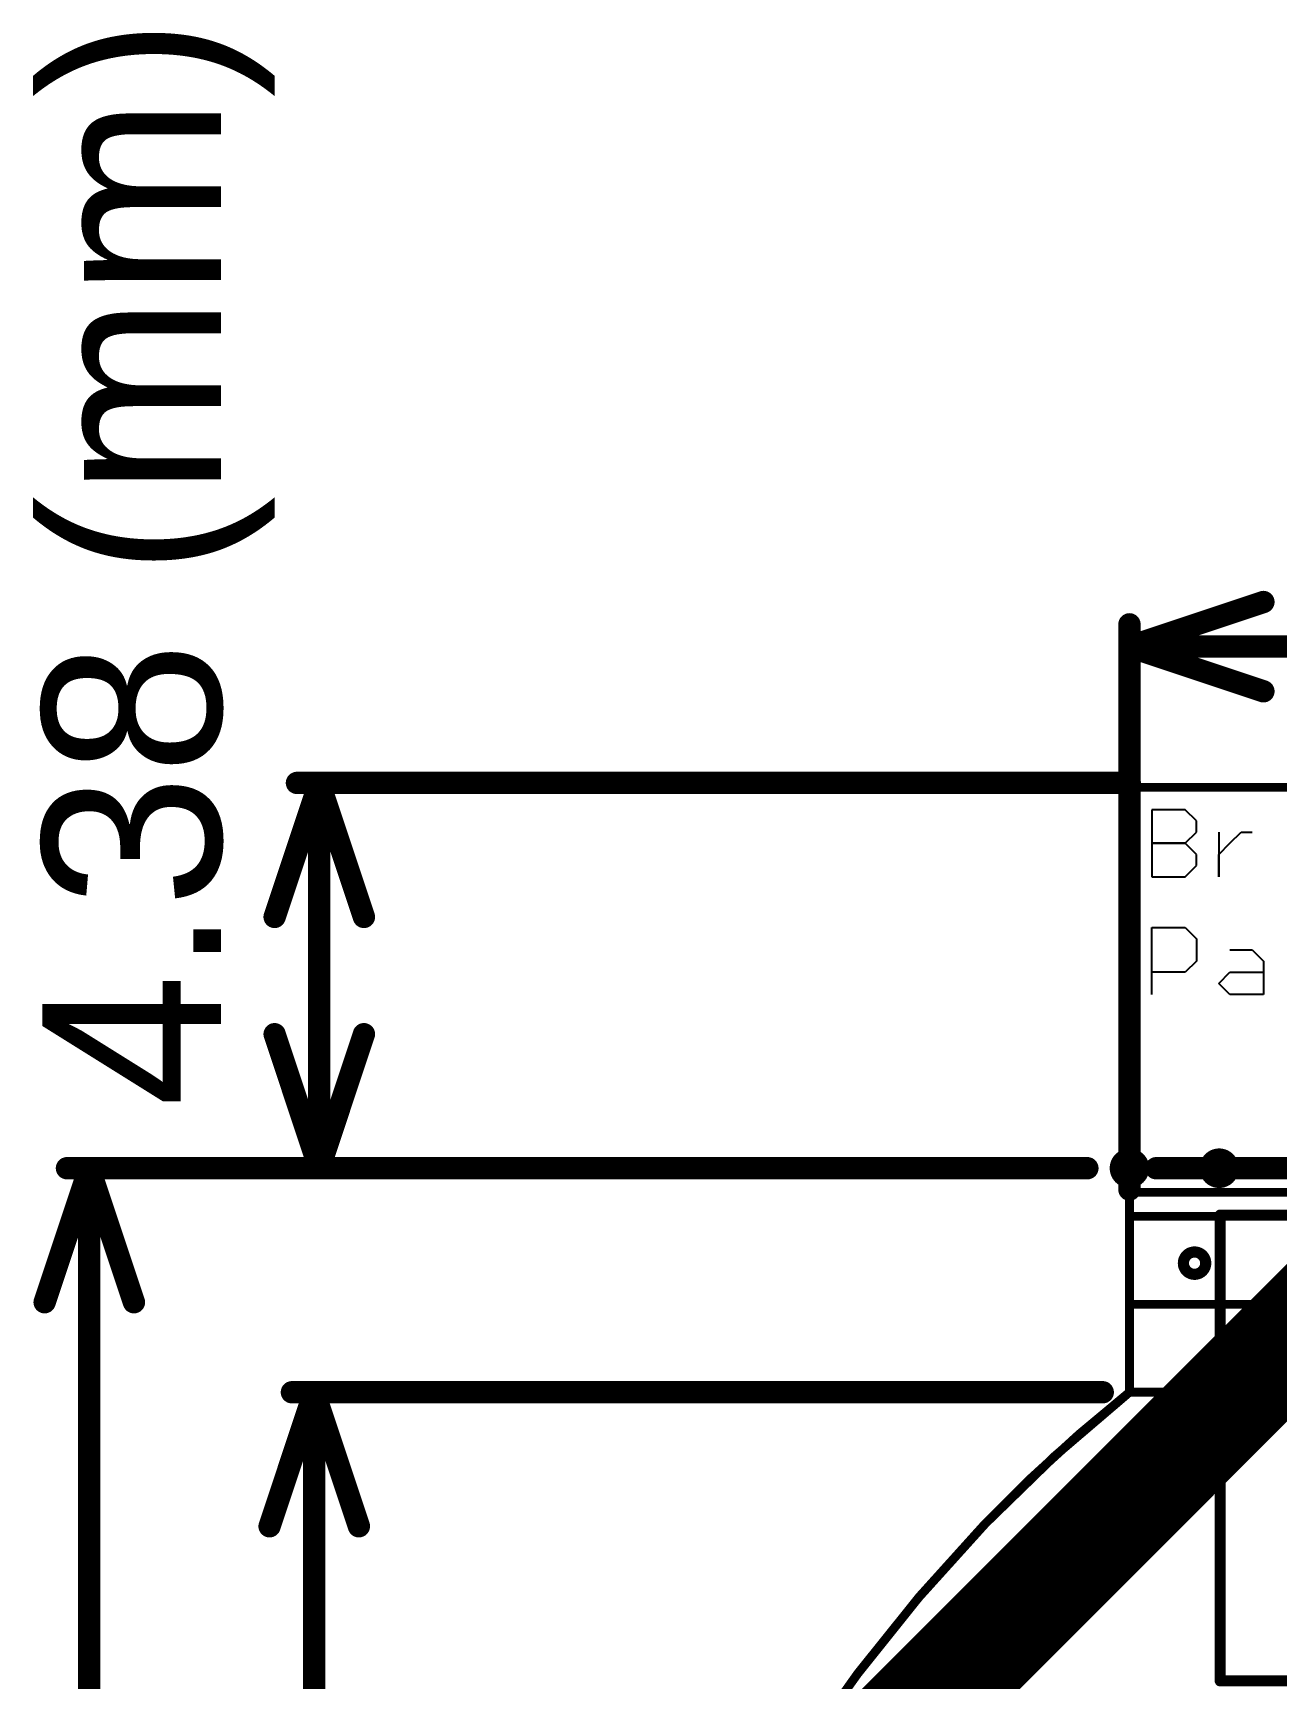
# Model space of a CAD drawing. Header units: millimetres. Extents: x 45.53 to 47.16, y 2.21 to 4.42.
# Drawn here: x 45.559 to 46.116, y 3.679 to 4.416 of the extents above; entities that cross this region are included whole.
import ezdxf

# ---------------------------------------------------------------- set-up
doc = ezdxf.new("R2010")
doc.units = ezdxf.units.MM
doc.header["$MEASUREMENT"] = 0
for name, color, linetype in [('BottomSolder', 6, 'Continuous'), ('Mechanical1', 6, 'Continuous'), ('Mechanical2', 216, 'Continuous'), ('PadHoleLayer', 156, 'Continuous'), ('TopLayer', 1, 'Continuous'), ('TopOverlay', 2, 'Continuous'), ('TopPaste', 8, 'Continuous'), ('TopSolder', 216, 'Continuous')]:
    doc.layers.add(name, color=color, linetype=linetype)

# ---------------------------------------------------------------- blocks, each defined once
blk = doc.blocks.new('PRO_OB_440_4')
at = {"layer": 'TopLayer'}
for points in [[(-0.10295, 0.18701), (-0.0439, 0.18701), (-0.10295, 0.23425), (-0.0439, 0.23425)], [(0.0439, 0.18701), (0.10295, 0.18701), (0.0439, 0.23425), (0.10295, 0.23425)], [(0.0439, 0.09882), (0.10295, 0.09882), (0.0439, 0.14921), (0.10295, 0.14921)], [(-0.10295, -0.23425), (-0.0439, -0.23425), (-0.10295, -0.18701), (-0.0439, -0.18701)]]:
    blk.add_solid(points, dxfattribs=at)
at = {"layer": 'TopOverlay'}
for points, const_width in [([(0.087, 0.325, 1), (0.077, 0.325, 1)], 0.005), ([(0.07575, 0.325, 1), (0.07825, 0.325, 1)], 0.0025), ([(0.08575, 0.325, 1), (0.08825, 0.325, 1)], 0.0025), ([(-0.10625, 0.3135, 1), (-0.10375, 0.3135, 1)], 0.0025), ([(-0.10625, 0.3135, 1), (-0.10375, 0.3135, 1)], 0.0025), ([(0.10225, 0.3135, 1), (0.10475, 0.3135, 1)], 0.0025), ([(0.10225, 0.3135, 1), (0.10475, 0.3135, 1)], 0.0025), ([(-0.10625, 0.265, 1), (-0.10375, 0.265, 1)], 0.0025), ([(0.10225, 0.255, 1), (0.10475, 0.255, 1)], 0.0025), ([(-0.10625, 0.1565, 1), (-0.10375, 0.1565, 1)], 0.0025), ([(0.10125, 0.08, 1), (0.10375, 0.08, 1)], 0.0025), ([(-0.10625, -0.151, 1), (-0.10375, -0.151, 1)], 0.0025), ([(-0.01075, -0.228, 1), (-0.00825, -0.228, 1)], 0.0025), ([(0.10125, -0.228, 1), (0.10375, -0.228, 1)], 0.0025), ([(0.10125, -0.228, 1), (0.10375, -0.228, 1)], 0.0025)]:
    blk.add_lwpolyline(points, format="xyb", close=True, dxfattribs=dict(at, const_width=const_width))
at = {"layer": 'TopOverlay', "const_width": 0.005}
for points in [[(-0.105, 0.3135), (0.1035, 0.3135)], [(-0.105, 0.3135), (-0.105, 0.265)], [(0.1035, 0.3135), (0.1035, 0.255)], [(-0.105, 0.1565), (-0.105, -0.151)], [(0.1025, 0.08), (0.1025, -0.228)], [(-0.0095, -0.228), (0.1025, -0.228)]]:
    blk.add_lwpolyline(points, dxfattribs=at)
at = {"layer": 'TopPaste'}
for points in [[(-0.10295, 0.18701), (-0.0439, 0.18701), (-0.10295, 0.23425), (-0.0439, 0.23425)], [(0.0439, 0.18701), (0.10295, 0.18701), (0.0439, 0.23425), (0.10295, 0.23425)], [(0.0439, 0.09882), (0.10295, 0.09882), (0.0439, 0.14921), (0.10295, 0.14921)], [(-0.10295, -0.23425), (-0.0439, -0.23425), (-0.10295, -0.18701), (-0.0439, -0.18701)]]:
    blk.add_solid(points, dxfattribs=at)
at = {"layer": 'TopSolder'}
for points in [[(-0.10695, 0.18301), (-0.0399, 0.18301), (-0.10695, 0.23825), (-0.0399, 0.23825)], [(0.0399, 0.18301), (0.10695, 0.18301), (0.0399, 0.23825), (0.10695, 0.23825)], [(0.0399, 0.09482), (0.10695, 0.09482), (0.0399, 0.15321), (0.10695, 0.15321)], [(-0.10695, -0.23825), (-0.0399, -0.23825), (-0.10695, -0.18301), (-0.0399, -0.18301)]]:
    blk.add_solid(points, dxfattribs=at)

msp = doc.modelspace()

# ---------------------------------------------------------------- linework, layer by layer
at = {"layer": 'BottomSolder', "const_width": 0.00886}
for points in [[(46.04569, 3.9075, 1), (46.05455, 3.9075, 1)], [(46.08585, 3.9075, 1), (46.09471, 3.9075, 1)]]:
    msp.add_lwpolyline(points, format="xyb", close=True, dxfattribs=at)
at = {"layer": 'Mechanical1'}
for points, const_width in [([(46.05011, 4.141), (46.11011, 4.161)], 0.01), ([(46.05011, 3.89791), (46.05011, 4.151)], 0.01), ([(46.05011, 4.141), (46.11011, 4.121)], 0.01), ([(46.05011, 4.141), (46.15883, 4.141)], 0.01), ([(45.66726, 4.02), (45.68726, 4.08)], 0.01), ([(45.67726, 4.08), (46.05026, 4.08)], 0.01), ([(45.68726, 4.08), (45.70726, 4.02)], 0.01), ([(45.68726, 3.99375), (45.68726, 4.08)], 0.01), ([(45.68726, 3.9075), (45.68726, 3.99375)], 0.01), ([(45.66726, 3.9675), (45.68726, 3.9075)], 0.01), ([(45.68726, 3.9075), (45.70726, 3.9675)], 0.01), ([(45.56426, 3.8475), (45.58426, 3.9075)], 0.01), ([(45.57426, 3.9075), (46.03126, 3.9075)], 0.01), ([(45.58426, 3.9075), (45.60426, 3.8475)], 0.01), ([(45.58426, 3.32614), (45.58426, 3.9075)], 0.01), ([(45.67726, 3.9075), (46.03126, 3.9075)], 0.01), ([(46.06207, 3.90749), (46.93, 3.90749)], 0.01), ([(46.0501, 3.89671), (46.67226, 3.89671)], 0.00394), ([(46.05012, 3.88595), (46.67228, 3.88595)], 0.00394), ([(46.05012, 3.84658), (46.67228, 3.84658)], 0.00394), ([(45.665, 3.7472), (45.685, 3.8072)], 0.01), ([(45.675, 3.8072), (46.03814, 3.8072)], 0.01), ([(45.685, 3.8072), (45.705, 3.7472)], 0.01), ([(45.685, 3.27599), (45.685, 3.8072)], 0.01), ([(46.05012, 3.80721), (46.67228, 3.80721)], 0.00394)]:
    msp.add_lwpolyline(points, dxfattribs=dict(at, const_width=const_width))
for points, const_width in [([(46.10761, 4.161, 1), (46.11261, 4.161, 1)], 0.005), ([(46.04761, 4.151, 1), (46.05261, 4.151, 1)], 0.005), ([(46.04761, 4.141, 1), (46.05261, 4.141, 1)], 0.005), ([(46.04761, 4.141, 1), (46.05261, 4.141, 1)], 0.005), ([(46.04761, 4.141, 1), (46.05261, 4.141, 1)], 0.005), ([(46.10761, 4.121, 1), (46.11261, 4.121, 1)], 0.005), ([(45.67476, 4.08, 1), (45.67976, 4.08, 1)], 0.005), ([(45.68476, 4.08, 1), (45.68976, 4.08, 1)], 0.005), ([(45.68476, 4.08, 1), (45.68976, 4.08, 1)], 0.005), ([(45.68476, 4.08, 1), (45.68976, 4.08, 1)], 0.005), ([(46.04776, 4.08, 1), (46.05276, 4.08, 1)], 0.005), ([(45.66476, 4.02, 1), (45.66976, 4.02, 1)], 0.005), ([(45.70476, 4.02, 1), (45.70976, 4.02, 1)], 0.005), ([(45.68476, 3.99375, 1), (45.68976, 3.99375, 1)], 0.005), ([(45.68476, 3.99375, 1), (45.68976, 3.99375, 1)], 0.005), ([(45.66476, 3.9675, 1), (45.66976, 3.9675, 1)], 0.005), ([(45.70476, 3.9675, 1), (45.70976, 3.9675, 1)], 0.005), ([(45.57176, 3.9075, 1), (45.57676, 3.9075, 1)], 0.005), ([(45.58176, 3.9075, 1), (45.58676, 3.9075, 1)], 0.005), ([(45.58176, 3.9075, 1), (45.58676, 3.9075, 1)], 0.005), ([(45.58176, 3.9075, 1), (45.58676, 3.9075, 1)], 0.005), ([(45.67476, 3.9075, 1), (45.67976, 3.9075, 1)], 0.005), ([(45.68476, 3.9075, 1), (45.68976, 3.9075, 1)], 0.005), ([(45.68476, 3.9075, 1), (45.68976, 3.9075, 1)], 0.005), ([(45.68476, 3.9075, 1), (45.68976, 3.9075, 1)], 0.005), ([(46.02876, 3.9075, 1), (46.03376, 3.9075, 1)], 0.005), ([(46.02876, 3.9075, 1), (46.03376, 3.9075, 1)], 0.005), ([(46.05957, 3.90749, 1), (46.06457, 3.90749, 1)], 0.005), ([(46.04761, 3.89791, 1), (46.05261, 3.89791, 1)], 0.005), ([(46.04912, 3.89671, 1), (46.05109, 3.89671, 1)], 0.00197), ([(46.04914, 3.88595, 1), (46.05111, 3.88595, 1)], 0.00197), ([(45.56176, 3.8475, 1), (45.56676, 3.8475, 1)], 0.005), ([(45.60176, 3.8475, 1), (45.60676, 3.8475, 1)], 0.005), ([(46.04914, 3.84658, 1), (46.05111, 3.84658, 1)], 0.00197), ([(45.6725, 3.8072, 1), (45.6775, 3.8072, 1)], 0.005), ([(45.6825, 3.8072, 1), (45.6875, 3.8072, 1)], 0.005), ([(45.6825, 3.8072, 1), (45.6875, 3.8072, 1)], 0.005), ([(45.6825, 3.8072, 1), (45.6875, 3.8072, 1)], 0.005), ([(46.03564, 3.8072, 1), (46.04064, 3.8072, 1)], 0.005), ([(46.04914, 3.80721, 1), (46.05111, 3.80721, 1)], 0.00197), ([(45.6625, 3.7472, 1), (45.6675, 3.7472, 1)], 0.005), ([(45.7025, 3.7472, 1), (45.7075, 3.7472, 1)], 0.005)]:
    msp.add_lwpolyline(points, format="xyb", close=True, dxfattribs=dict(at, const_width=const_width))
at = {"layer": 'Mechanical2', "const_width": 0.00394}
for points in [[(46.05012, 3.9075), (46.05012, 4.078)], [(46.05012, 4.078), (46.67228, 4.078)], [(46.0501, 3.90749), (46.05012, 3.9075)], [(46.0501, 3.88594), (46.0501, 3.90749)], [(46.05011, 3.88594), (46.05011, 3.90749)], [(46.05012, 3.88595), (46.05012, 3.9075)], [(46.0501, 3.89671), (46.05012, 3.89672)], [(46.0501, 3.88594), (46.05012, 3.88595)], [(46.0501, 3.8072), (46.0501, 3.88594)], [(46.05011, 3.8072), (46.05011, 3.88594)], [(46.05012, 3.80721), (46.05012, 3.88595)], [(46.0501, 3.84657), (46.05012, 3.84658)], [(46.0501, 3.8072), (46.05012, 3.80721)]]:
    msp.add_lwpolyline(points, dxfattribs=at)
at = {"layer": 'Mechanical2', "const_width": 0.00197}
for points in [[(46.04914, 4.078, 1), (46.05111, 4.078, 1)], [(46.04914, 4.078, 1), (46.05111, 4.078, 1)], [(46.04912, 3.90749, 1), (46.05109, 3.90749, 1)], [(46.04912, 3.90749, 1), (46.05109, 3.90749, 1)], [(46.04913, 3.90749, 1), (46.0511, 3.90749, 1)], [(46.04914, 3.9075, 1), (46.05111, 3.9075, 1)], [(46.04914, 3.9075, 1), (46.05111, 3.9075, 1)], [(46.04914, 3.9075, 1), (46.05111, 3.9075, 1)], [(46.04912, 3.89671, 1), (46.05109, 3.89671, 1)], [(46.04914, 3.89672, 1), (46.05111, 3.89672, 1)], [(46.04912, 3.88594, 1), (46.05109, 3.88594, 1)], [(46.04912, 3.88594, 1), (46.05109, 3.88594, 1)], [(46.04912, 3.88594, 1), (46.05109, 3.88594, 1)], [(46.04913, 3.88594, 1), (46.0511, 3.88594, 1)], [(46.04913, 3.88594, 1), (46.0511, 3.88594, 1)], [(46.04914, 3.88595, 1), (46.05111, 3.88595, 1)], [(46.04914, 3.88595, 1), (46.05111, 3.88595, 1)], [(46.04914, 3.88595, 1), (46.05111, 3.88595, 1)], [(46.04912, 3.84657, 1), (46.05109, 3.84657, 1)], [(46.04914, 3.84658, 1), (46.05111, 3.84658, 1)], [(46.04912, 3.8072, 1), (46.05109, 3.8072, 1)], [(46.04912, 3.8072, 1), (46.05109, 3.8072, 1)], [(46.04912, 3.8072, 1), (46.05109, 3.8072, 1)], [(46.04913, 3.8072, 1), (46.0511, 3.8072, 1)], [(46.04913, 3.8072, 1), (46.0511, 3.8072, 1)], [(46.04914, 3.80721, 1), (46.05111, 3.80721, 1)], [(46.04914, 3.80721, 1), (46.05111, 3.80721, 1)], [(46.04914, 3.80721, 1), (46.05111, 3.80721, 1)], [(45.98429, 3.74806, 1), (45.98626, 3.74806, 1)], [(45.98429, 3.74806, 1), (45.98626, 3.74806, 1)], [(45.98431, 3.74807, 1), (45.98628, 3.74807, 1)], [(45.98431, 3.74807, 1), (45.98628, 3.74807, 1)], [(45.95484, 3.71547, 1), (45.95681, 3.71547, 1)], [(45.95484, 3.71547, 1), (45.95681, 3.71547, 1)]]:
    msp.add_lwpolyline(points, format="xyb", close=True, dxfattribs=at)
at = {"layer": 'Mechanical2', "const_width": 0.00394}
for points in [[(45.95583, 3.71547, -0.048718), (46.05011, 3.8072)], [(45.98527, 3.74806, -0.033405), (46.0501, 3.8072)], [(45.98529, 3.74807, -0.033405), (46.05012, 3.80721)], [(45.90298, 3.6455, -0.043662), (45.98527, 3.74806)], [(45.903, 3.64552, -0.043663), (45.98529, 3.74807)], [(45.87956, 3.6085, -0.041613), (45.95583, 3.71547)]]:
    msp.add_lwpolyline(points, format="xyb", dxfattribs=at)
at = {"layer": 'PadHoleLayer', "const_width": 0.00886}
for points in [[(46.04569, 3.9075, 1), (46.05455, 3.9075, 1)], [(46.08585, 3.9075, 1), (46.09471, 3.9075, 1)]]:
    msp.add_lwpolyline(points, format="xyb", close=True, dxfattribs=at)
at = {"layer": 'TopLayer', "const_width": 0.05}
msp.add_lwpolyline([(45.944, 3.65274), (46.14769, 3.85643)], dxfattribs=at)
at = {"layer": 'TopOverlay'}
for p, q in [((46.06012, 4.068), (46.06012, 4.03801)), ((46.07512, 4.068), (46.06012, 4.068)), ((46.08012, 4.063), (46.07512, 4.068)), ((46.08012, 4.058), (46.08012, 4.063)), ((46.07512, 4.053), (46.06012, 4.053)), ((46.06012, 4.053), (46.07512, 4.053)), ((46.07512, 4.053), (46.08012, 4.058)), ((46.08012, 4.04801), (46.07512, 4.053)), ((46.09011, 4.058), (46.09011, 4.03801)), ((46.09011, 4.04801), (46.09511, 4.053)), ((46.09511, 4.053), (46.10011, 4.058)), ((46.10011, 4.058), (46.10511, 4.058)), ((46.08012, 4.04301), (46.08012, 4.04801)), ((46.09011, 4.03801), (46.09011, 4.04801)), ((46.06012, 4.03801), (46.07512, 4.03801)), ((46.07512, 4.03801), (46.08012, 4.04301)), ((46.06012, 3.98522), (46.06012, 4.01521)), ((46.06012, 4.01521), (46.07512, 4.01521)), ((46.07512, 4.01521), (46.08012, 4.01021)), ((46.08012, 4.01021), (46.08012, 4.00022)), ((46.08012, 4.00022), (46.07512, 3.99522)), ((46.09511, 4.00521), (46.10511, 4.00521)), ((46.10511, 4.00521), (46.11011, 4.00022)), ((46.11011, 4.00022), (46.11011, 3.98522)), ((46.07512, 3.99522), (46.06012, 3.99522)), ((46.09011, 3.99022), (46.09511, 3.99522)), ((46.09511, 3.99522), (46.11011, 3.99522)), ((46.09511, 3.98522), (46.09011, 3.99022)), ((46.11011, 3.98522), (46.09511, 3.98522))]:
    msp.add_line(p, q, dxfattribs=at)
at = {"layer": 'TopOverlay', "const_width": 0.00394}
for points in [[(46.0501, 3.90749), (46.05012, 3.9075)], [(46.0501, 3.90749), (46.67226, 3.90749)], [(46.0501, 3.88594), (46.0501, 3.90749)], [(46.05011, 3.90749), (46.67227, 3.90749)], [(46.05011, 3.88594), (46.05011, 3.90749)], [(46.05012, 3.9075), (46.67228, 3.9075)], [(46.05012, 3.88595), (46.05012, 3.9075)], [(46.0501, 3.89671), (46.05012, 3.89672)], [(46.05012, 3.89672), (46.67228, 3.89672)], [(46.0501, 3.88594), (46.05012, 3.88595)], [(46.0501, 3.8072), (46.0501, 3.88594)], [(46.0501, 3.88594), (46.67226, 3.88594)], [(46.05011, 3.8072), (46.05011, 3.88594)], [(46.05012, 3.80721), (46.05012, 3.88595)], [(46.0501, 3.84657), (46.05012, 3.84658)], [(46.0501, 3.84657), (46.67226, 3.84657)], [(46.0501, 3.8072), (46.05012, 3.80721)], [(46.0501, 3.8072), (46.67226, 3.8072)]]:
    msp.add_lwpolyline(points, dxfattribs=at)
at = {"layer": 'TopOverlay', "const_width": 0.00197}
for points in [[(46.04912, 3.90749, 1), (46.05109, 3.90749, 1)], [(46.04912, 3.90749, 1), (46.05109, 3.90749, 1)], [(46.04912, 3.90749, 1), (46.05109, 3.90749, 1)], [(46.04913, 3.90749, 1), (46.0511, 3.90749, 1)], [(46.04913, 3.90749, 1), (46.0511, 3.90749, 1)], [(46.04914, 3.9075, 1), (46.05111, 3.9075, 1)], [(46.04914, 3.9075, 1), (46.05111, 3.9075, 1)], [(46.04914, 3.9075, 1), (46.05111, 3.9075, 1)], [(46.04912, 3.89671, 1), (46.05109, 3.89671, 1)], [(46.04914, 3.89672, 1), (46.05111, 3.89672, 1)], [(46.04914, 3.89672, 1), (46.05111, 3.89672, 1)], [(46.04912, 3.88594, 1), (46.05109, 3.88594, 1)], [(46.04912, 3.88594, 1), (46.05109, 3.88594, 1)], [(46.04912, 3.88594, 1), (46.05109, 3.88594, 1)], [(46.04912, 3.88594, 1), (46.05109, 3.88594, 1)], [(46.04913, 3.88594, 1), (46.0511, 3.88594, 1)], [(46.04913, 3.88594, 1), (46.0511, 3.88594, 1)], [(46.04914, 3.88595, 1), (46.05111, 3.88595, 1)], [(46.04914, 3.88595, 1), (46.05111, 3.88595, 1)], [(46.04914, 3.88595, 1), (46.05111, 3.88595, 1)], [(46.04912, 3.84657, 1), (46.05109, 3.84657, 1)], [(46.04912, 3.84657, 1), (46.05109, 3.84657, 1)], [(46.04914, 3.84658, 1), (46.05111, 3.84658, 1)], [(46.04912, 3.8072, 1), (46.05109, 3.8072, 1)], [(46.04912, 3.8072, 1), (46.05109, 3.8072, 1)], [(46.04912, 3.8072, 1), (46.05109, 3.8072, 1)], [(46.04912, 3.8072, 1), (46.05109, 3.8072, 1)], [(46.04913, 3.8072, 1), (46.0511, 3.8072, 1)], [(46.04913, 3.8072, 1), (46.0511, 3.8072, 1)], [(46.04914, 3.80721, 1), (46.05111, 3.80721, 1)], [(46.04914, 3.80721, 1), (46.05111, 3.80721, 1)], [(46.04914, 3.80721, 1), (46.05111, 3.80721, 1)], [(45.98429, 3.74806, 1), (45.98626, 3.74806, 1)], [(45.98429, 3.74806, 1), (45.98626, 3.74806, 1)], [(45.98431, 3.74807, 1), (45.98628, 3.74807, 1)], [(45.98431, 3.74807, 1), (45.98628, 3.74807, 1)], [(45.95484, 3.71547, 1), (45.95681, 3.71547, 1)], [(45.95484, 3.71547, 1), (45.95681, 3.71547, 1)]]:
    msp.add_lwpolyline(points, format="xyb", close=True, dxfattribs=at)
at = {"layer": 'TopOverlay', "const_width": 0.00394}
for points in [[(45.95583, 3.71547, -0.048718), (46.05011, 3.8072)], [(45.98527, 3.74806, -0.033405), (46.0501, 3.8072)], [(45.98529, 3.74807, -0.033405), (46.05012, 3.80721)], [(45.90298, 3.6455, -0.043662), (45.98527, 3.74806)], [(45.903, 3.64552, -0.043663), (45.98529, 3.74807)], [(45.87956, 3.6085, -0.041613), (45.95583, 3.71547)]]:
    msp.add_lwpolyline(points, format="xyb", dxfattribs=at)
at = {"layer": 'TopSolder', "const_width": 0.00886}
for points in [[(46.04569, 3.9075, 1), (46.05455, 3.9075, 1)], [(46.08585, 3.9075, 1), (46.09471, 3.9075, 1)]]:
    msp.add_lwpolyline(points, format="xyb", close=True, dxfattribs=at)

# ---------------------------------------------------------------- block references
at = {"rotation": 90}
msp.add_blockref('PRO_OB_440_4', (46.40426, 3.783), dxfattribs=at)

# ---------------------------------------------------------------- texts
at = {"layer": 'Mechanical1'}
msp.add_text('4.38 (mm)', height=0.08, rotation=90, dxfattribs=at).set_placement((45.64326, 3.935))

doc.saveas('drawing.dxf')
